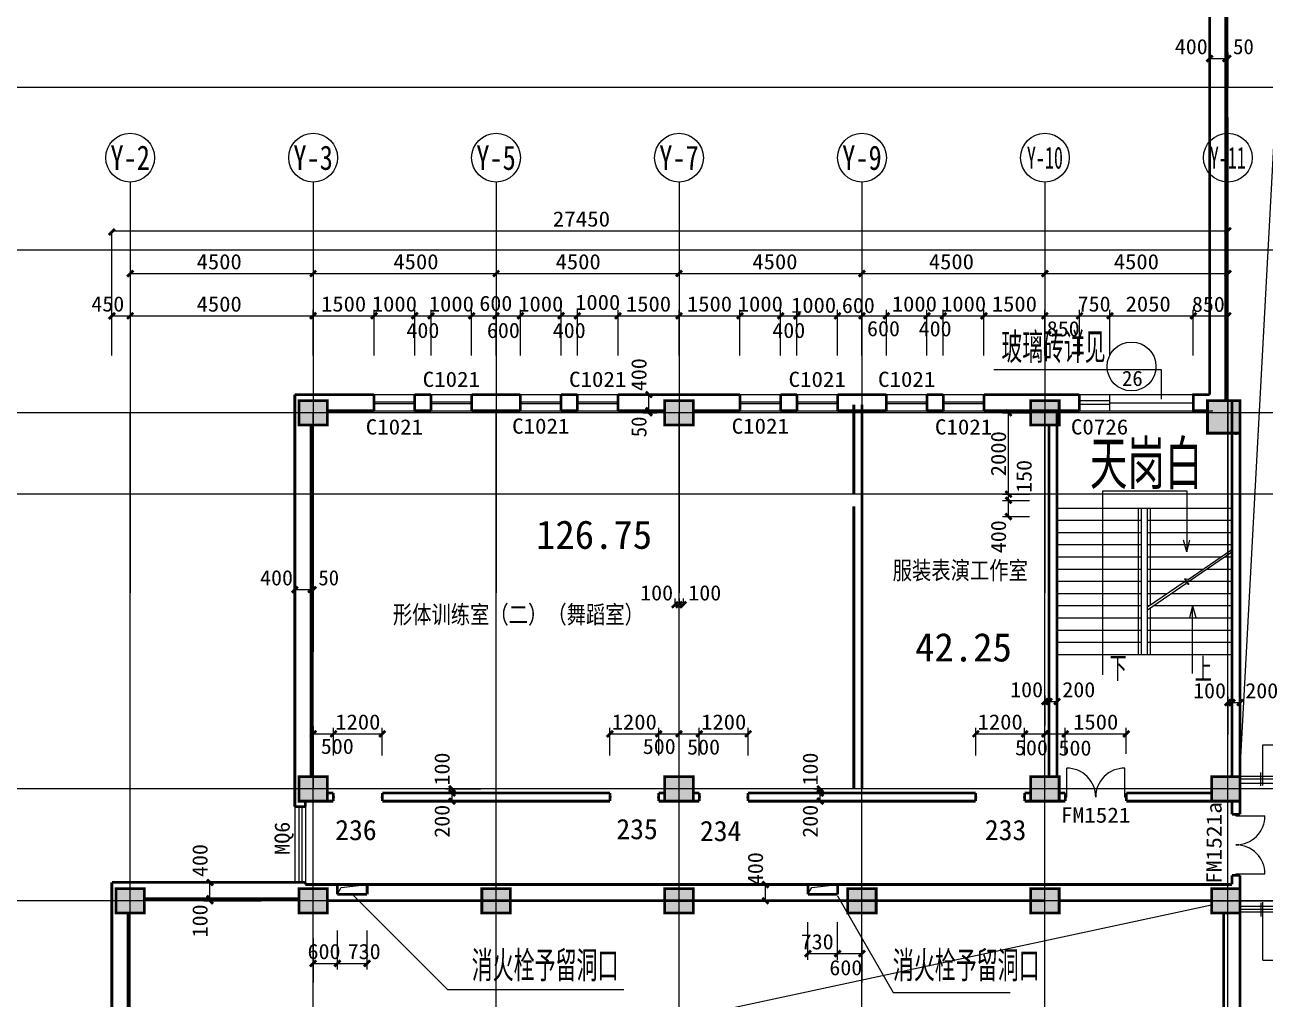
# Model space of a CAD drawing. Extents: x -307567 to 704339, y -10277 to 165507.
# Drawn here: x -70919 to -40410, y 63159 to 87125 of the extents above; entities that cross this region are included whole.
import ezdxf
from ezdxf.enums import TextEntityAlignment as Align

# ---------------------------------------------------------------- set-up
doc = ezdxf.new("R2010")
doc.units = 0
doc.header["$MEASUREMENT"] = 0
doc.layers.add('ziti', color=32, linetype='CONTINUOUS', lineweight=0)
doc.layers.add('我的', color=255, linetype='CONTINUOUS', lineweight=0)
doc.layers.add('中文', color=4, linetype='CONTINUOUS')
doc.styles.add('HZ', font='txt', dxfattribs={"width": 0.7, "height": 5, "bigfont": 'STF:宋体'})
doc.styles.get("Standard").update_dxf_attribs({"font": 'txt', "height": 3})

msp = doc.modelspace()

# ---------------------------------------------------------------- linework, layer by layer
at = {"layer": '我的', "color": 0}
for p, q in [((-41328.22321, 14141.83177), (-41328.22321, 99323.43291)), ((-41028.22471, 68798.43906), (-39807.17368, 91350.86841)), ((-41778.22096, 90280.21946), (-41778.22096, 78030.27308)), ((-41378.24737, 90137.21481), (-41378.24737, 78630.27008)), ((-41778.22096, 86445.67595), (-41778.22096, 85580.23686)), ((-41378.24737, 86445.67595), (-41378.24737, 85580.23686)), ((-41328.22321, 86445.67595), (-41328.22321, 85580.23686)), ((-41778.22096, 86295.6767), (-41378.24737, 86295.6767)), ((-41378.24737, 86295.6767), (-41328.22321, 86295.6767)), ((-5920.96616, 85580.23686), (-79811.30716, 85580.24144)), ((-5920.96616, 85580.23686), (-79811.30716, 85580.24144)), ((-41328.22321, 84849.68631), (-41328.22321, 81549.70281)), ((-68328.08821, 83256.21894), (-68328.08821, 79956.23544)), ((-63828.11071, 83256.21894), (-63828.11071, 79956.23544)), ((-59328.13321, 83256.21894), (-59328.13321, 79956.23544)), ((-54828.15571, 83256.21894), (-54828.15571, 79956.23544)), ((-50328.17821, 83256.21894), (-50328.17821, 79956.23544)), ((-45828.20071, 83256.21894), (-45828.20071, 79956.23544)), ((-41328.22321, 83256.21894), (-41328.22321, 79956.23544)), ((-68777.09719, 82056.22494), (-41328.22321, 82056.22494)), ((-68777.09719, 78993.00936), (-68777.09719, 82056.22494)), ((-5920.96616, 81580.25839), (-79811.30716, 81580.24465)), ((-5920.96616, 81580.25839), (-79811.30716, 81580.24465)), ((-68328.08821, 81549.70281), (-68328.08821, 74136.35792)), ((-63828.11071, 81549.70281), (-63828.11071, 74136.35792)), ((-59328.13321, 81549.70281), (-59328.13321, 74136.35792)), ((-54828.15571, 81549.70281), (-54828.15571, 74136.35792)), ((-50328.17821, 81549.70281), (-50328.17821, 74136.35792)), ((-45828.20071, 81549.70281), (-45828.20071, 74136.35792)), ((-41328.22321, 81549.70281), (-41328.22321, 74136.35792)), ((-68328.08821, 81006.23019), (-63828.11071, 81006.23019)), ((-63828.11071, 81006.23019), (-54828.15571, 81006.23019)), ((-54828.15571, 81006.23019), (-45828.20071, 81006.23019)), ((-45828.20071, 81006.23019), (-41328.22321, 81006.23019)), ((-68777.09719, 79966.93332), (-62328.11821, 79966.93332)), ((-68328.08821, 79956.23544), (-68328.08821, 73153.98368)), ((-63828.11071, 78993.00936), (-63828.11071, 80116.93257)), ((-63828.11071, 79956.23544), (-63828.11071, 73153.98368)), ((-62328.11821, 78993.00936), (-62328.11821, 80116.93257)), ((-62328.11821, 79966.93332), (-61328.14762, 79966.93332)), ((-61328.14762, 78993.00936), (-61328.14762, 80116.93257)), ((-61328.14762, 79966.93332), (-60928.13741, 79966.93332)), ((-60928.13741, 78993.00936), (-60928.13741, 80116.93257)), ((-60928.13741, 79966.93332), (-59928.13021, 79966.93332)), ((-59928.13021, 78993.00936), (-59928.13021, 80116.93257)), ((-59928.13021, 79966.93332), (-59328.13321, 79966.93332)), ((-59328.13321, 78993.00936), (-59328.13321, 80116.93257)), ((-59328.13321, 78993.00936), (-59328.13321, 80116.93257)), ((-59328.13321, 79966.93332), (-58728.13621, 79966.93332)), ((-59328.13321, 79956.23544), (-59328.13321, 73153.98368)), ((-58728.13621, 78993.00936), (-58728.13621, 80116.93257)), ((-58728.13621, 79966.93332), (-57728.16562, 79966.93332)), ((-57728.16562, 78993.00936), (-57728.16562, 80116.93257)), ((-57728.16562, 79966.93332), (-57328.15541, 79966.93332)), ((-57328.15541, 78993.00936), (-57328.15541, 80116.93257)), ((-57328.15541, 79966.93332), (-56328.14821, 79966.93332)), ((-56328.14821, 78993.00936), (-56328.14821, 80116.93257)), ((-56328.14821, 79966.93332), (-54828.15571, 79966.93332)), ((-54828.15571, 78993.00936), (-54828.15571, 80116.93257)), ((-54828.15571, 79966.93332), (-53328.16321, 79966.93332)), ((-54828.15571, 79956.23544), (-54828.15571, 73153.98368)), ((-53328.16321, 78993.00936), (-53328.16321, 80116.93257)), ((-53328.16321, 79966.93332), (-52328.19262, 79966.93332)), ((-52328.19262, 78993.00936), (-52328.19262, 80116.93257)), ((-52328.19262, 79966.93332), (-51928.18241, 79966.93332)), ((-51928.18241, 78993.00936), (-51928.18241, 80116.93257)), ((-51928.18241, 79966.93332), (-50928.17521, 79966.93332)), ((-50928.17521, 78993.00936), (-50928.17521, 80116.93257)), ((-50928.17521, 79966.93332), (-50328.17821, 79966.93332)), ((-50328.17821, 78993.00936), (-50328.17821, 80116.93257)), ((-50328.17821, 79966.93332), (-49728.18121, 79966.93332)), ((-50328.17821, 79956.23544), (-50328.17821, 73153.98368)), ((-49728.18121, 78993.00936), (-49728.18121, 80116.93257)), ((-49728.18121, 79966.93332), (-48728.21062, 79966.93332)), ((-48728.21062, 78993.00936), (-48728.21062, 80116.93257)), ((-48728.21062, 79966.93332), (-48328.20041, 79966.93332)), ((-48328.20041, 78993.00936), (-48328.20041, 80116.93257)), ((-48328.20041, 79966.93332), (-47328.19321, 79966.93332)), ((-47328.19321, 78993.00936), (-47328.19321, 80116.93257)), ((-47328.19321, 79966.93332), (-45828.20071, 79966.93332)), ((-45828.20071, 78993.00936), (-45828.20071, 80116.93257)), ((-45828.20071, 78993.00936), (-45828.20071, 80116.93257)), ((-45828.20071, 79966.93332), (-41328.22321, 79966.93332)), ((-45828.20071, 79956.23544), (-45828.20071, 73153.98368)), ((-44978.22937, 78993.00936), (-44978.22937, 80116.93257)), ((-44228.23312, 78993.00936), (-44228.23312, 80116.93257)), ((-42178.23116, 78993.00936), (-42178.23116, 80116.93257)), ((-41328.22321, 78993.00936), (-41328.22321, 80116.93257)), ((-41328.22321, 79956.23544), (-41328.22321, 73153.98368)), ((-42958.76925, 78642.03455), (-47087.92341, 78642.03455)), ((-42958.76925, 77917.05038), (-42958.76925, 78642.03455)), ((-62328.11821, 78030.27308), (-61328.14762, 78030.27308)), ((-62328.11821, 77849.02704), (-61328.14762, 77849.02704)), ((-62328.11821, 77811.52723), (-61328.14762, 77811.52723)), ((-60928.13741, 78030.27308), (-59928.13021, 78030.27308)), ((-60928.13741, 77849.02704), (-59928.13021, 77849.02704)), ((-60928.13741, 77811.52723), (-59928.13021, 77811.52723)), ((-58728.13621, 78030.27308), (-57728.16562, 78030.27308)), ((-58728.13621, 77849.02704), (-57728.16562, 77849.02704)), ((-58728.13621, 77811.52723), (-57728.16562, 77811.52723)), ((-57328.15541, 78030.27308), (-56328.14821, 78030.27308)), ((-57328.15541, 77849.02704), (-56328.14821, 77849.02704)), ((-57328.15541, 77811.52723), (-56328.14821, 77811.52723)), ((-55717.82411, 78030.27308), (-55372.78189, 78030.27308)), ((-55567.82486, 77630.27661), (-55567.82486, 78030.27308)), ((-53328.16321, 78030.27308), (-52328.19262, 78030.27308)), ((-53328.16321, 77849.02704), (-52328.19262, 77849.02704)), ((-53328.16321, 77811.52723), (-52328.19262, 77811.52723)), ((-51928.18241, 78030.27308), (-50928.17521, 78030.27308)), ((-51928.18241, 77849.02704), (-50928.17521, 77849.02704)), ((-51928.18241, 77811.52723), (-50928.17521, 77811.52723)), ((-49728.18121, 78030.27308), (-48728.21062, 78030.27308)), ((-49728.18121, 77849.02704), (-48728.21062, 77849.02704)), ((-49728.18121, 77811.52723), (-48728.21062, 77811.52723)), ((-48328.20041, 78030.27308), (-47328.19321, 78030.27308)), ((-48328.20041, 77849.02704), (-47328.19321, 77849.02704)), ((-48328.20041, 77811.52723), (-47328.19321, 77811.52723)), ((-45328.21541, 78030.27308), (-41778.22096, 78030.27308)), ((-44978.22937, 77882.23763), (-44228.23312, 77882.23763)), ((-42178.23116, 77822.27547), (-44249.2169, 77822.27547)), ((-44228.23312, 77630.27661), (-44228.23312, 78030.27308)), ((-42178.23116, 78030.27308), (-42178.23116, 77630.27661)), ((-5920.96616, 77580.27533), (-79811.30716, 77580.26618)), ((-5920.96616, 77580.27533), (-79811.30716, 77580.26618)), ((-68328.08821, 14141.83177), (-68328.08821, 77580.27533)), ((-63828.11071, 14141.83177), (-63828.11071, 77580.27533)), ((-62328.11821, 77630.27661), (-61328.14762, 77630.27661)), ((-60928.13741, 77630.27661), (-59928.13021, 77630.27661)), ((-59328.13321, 14141.83177), (-59328.13321, 77580.27533)), ((-58728.13621, 77630.27661), (-57728.16562, 77630.27661)), ((-57328.15541, 77630.27661), (-56328.14821, 77630.27661)), ((-55717.82411, 77630.27661), (-55372.78189, 77630.27661)), ((-55717.82411, 77580.27076), (-55372.78189, 77580.27076)), ((-55567.82486, 77580.27076), (-55567.82486, 77630.27661)), ((-54828.15571, 14141.83177), (-54828.15571, 77580.27533)), ((-53328.16321, 77630.27661), (-52328.19262, 77630.27661)), ((-51928.18241, 77630.27661), (-50928.17521, 77630.27661)), ((-50328.17821, 14141.83177), (-50328.17821, 77580.27533)), ((-49728.18121, 77630.27661), (-48728.21062, 77630.27661)), ((-48328.20041, 77630.27661), (-47328.19321, 77630.27661)), ((-46874.27702, 77580.27533), (-46205.61581, 77580.27533)), ((-46724.27777, 75580.28839), (-46724.27777, 77580.27533)), ((-45828.20071, 14141.83177), (-45828.20071, 77580.27533)), ((-44978.22937, 77630.27661), (-41693.55341, 77630.27661)), ((-44968.23186, 77795.62918), (-44228.23312, 77795.62918)), ((-41128.23641, 77042.78107), (-41128.23641, 77080.28089)), ((-5920.96616, 75580.28839), (-79811.30716, 75580.27465)), ((-5920.96616, 75580.28839), (-79811.30716, 75580.27465)), ((-46874.27702, 75580.28839), (-46205.61581, 75580.28839)), ((-46874.27702, 75428.7419), (-46205.61581, 75428.7419)), ((-46724.27777, 75428.7419), (-46724.27777, 75580.28839)), ((-46724.27777, 75028.74085), (-46724.27777, 75428.7419)), ((-44400.93734, 71138.66631), (-44400.93734, 75658.6434)), ((-44400.93734, 75658.6434), (-42340.93787, 75658.6434)), ((-42340.93787, 75658.6434), (-42340.93787, 74158.6509)), ((-41229.23689, 75231.28653), (-45528.20221, 75231.28653)), ((-43529.21318, 71631.30453), (-43529.21318, 75231.28653)), ((-43454.21355, 71631.30453), (-43454.21355, 75231.28653)), ((-43304.2143, 71631.30453), (-43304.2143, 75231.28653)), ((-43229.21468, 72851.3851), (-43229.21468, 75231.28653)), ((-46874.27702, 75028.74085), (-46205.61581, 75028.74085)), ((-43454.21355, 74931.28803), (-45528.20221, 74931.28803)), ((-41229.23689, 74931.28803), (-43304.2143, 74931.28803)), ((-43454.21355, 74631.28953), (-45528.20221, 74631.28953)), ((-41229.23689, 74631.28953), (-43304.2143, 74631.28953)), ((-42340.93787, 74158.6509), (-42418.5742, 74448.42759)), ((-42340.93787, 74158.6509), (-42263.30154, 74448.42759)), ((-43454.21355, 74331.29103), (-45528.20221, 74331.29103)), ((-41229.23689, 74331.29103), (-43304.2143, 74331.29103)), ((-41228.24812, 74211.58185), (-42305.70855, 73472.7504)), ((-41229.23689, 74151.29468), (-42270.33275, 73437.39291)), ((-41229.23689, 71631.30453), (-41229.23689, 74151.29468)), ((-43454.21355, 74031.29253), (-45528.20221, 74031.29253)), ((-41491.14964, 74031.29253), (-43304.2143, 74031.29253)), ((-41229.23689, 74031.29253), (-41404.24822, 74031.29253)), ((-41229.23689, 74031.29253), (-41404.24822, 74031.29253)), ((-43454.21355, 73731.29403), (-45528.20221, 73731.29403)), ((-41928.65966, 73731.29403), (-43304.2143, 73731.29403)), ((-41229.23689, 73731.29403), (-41841.72162, 73731.29403)), ((-41229.23689, 73731.29403), (-41841.72162, 73731.29403)), ((-64278.10846, 73382.54852), (-64278.10846, 71702.0424)), ((-64278.10846, 73232.54927), (-63878.13487, 73232.54927)), ((-63878.13487, 73382.54852), (-63878.13487, 71702.0424)), ((-63878.13487, 73232.54927), (-63828.11071, 73232.54927)), ((-63828.11071, 73382.54852), (-63828.11071, 71702.0424)), ((-43454.21355, 73431.29553), (-45528.20221, 73431.29553)), ((-41229.23689, 73431.29553), (-43304.2143, 73431.29553)), ((-42405.53716, 73416.19398), (-43304.2143, 72799.95561)), ((-42363.13014, 73373.76866), (-43303.22554, 72729.13077)), ((-42327.35151, 73401.61886), (-42405.53716, 73416.19398)), ((-42312.73977, 73479.81824), (-42390.96203, 73494.39794)), ((-42390.96203, 73494.39794), (-42327.35151, 73401.61886)), ((-42284.90788, 73359.19353), (-42363.13014, 73373.76866)), ((-42270.33275, 73437.39291), (-42348.55502, 73451.97261)), ((-42348.55502, 73451.97261), (-42347.71274, 73431.29553)), ((-42334.38273, 73431.29553), (-42284.90788, 73359.19353)), ((-41229.23689, 73431.29553), (-42279.23164, 73431.29553)), ((-63828.11071, 72962.83626), (-63828.11071, 72254.06143)), ((-54928.16741, 73011.40475), (-54928.16741, 72861.4055)), ((-54828.15571, 73011.40475), (-54828.15571, 72861.4055)), ((-54728.18062, 73011.40475), (-54728.18062, 72861.4055)), ((-43454.21355, 73131.29703), (-45528.20221, 73131.29703)), ((-42821.03801, 73131.29703), (-43304.2143, 73131.29703)), ((-41229.23689, 73131.29703), (-42716.74166, 73131.29703)), ((-41229.23689, 73131.29703), (-42716.74166, 73131.29703)), ((-54928.16741, 72861.4055), (-54828.15571, 72861.4055)), ((-54828.15571, 72861.4055), (-54728.18062, 72861.4055)), ((-43454.21355, 72831.29853), (-45528.20221, 72831.29853)), ((-43258.51141, 72831.29853), (-43304.2143, 72831.29853)), ((-43229.21468, 71631.30453), (-43229.21468, 72779.86904)), ((-41229.23689, 72831.29853), (-43154.21505, 72831.29853)), ((-41229.23689, 72831.29853), (-43154.21505, 72831.29853)), ((-42195.66272, 72837.1533), (-42273.33567, 72547.37661)), ((-42195.66272, 71167.16195), (-42195.66272, 72837.1533)), ((-42195.66272, 72837.1533), (-42118.02639, 72547.37661)), ((-43454.21355, 72531.30003), (-45528.20221, 72531.30003)), ((-41229.23689, 72531.30003), (-43304.2143, 72531.30003)), ((-41229.23689, 72531.30003), (-43229.21468, 72531.30003)), ((-43454.21355, 72231.30153), (-45528.20221, 72231.30153)), ((-43454.21355, 72231.30153), (-45528.20221, 72231.30153)), ((-41229.23689, 72231.30153), (-43304.2143, 72231.30153)), ((-41229.23689, 72231.30153), (-43229.21468, 72231.30153)), ((-43529.21318, 71931.30303), (-45528.20221, 71931.30303)), ((-43454.21355, 71931.30303), (-45528.20221, 71931.30303)), ((-41229.23689, 71931.30303), (-43304.2143, 71931.30303)), ((-41229.23689, 71931.30303), (-43229.21468, 71931.30303)), ((-41229.23689, 71631.30453), (-45528.20221, 71631.30453)), ((-45828.20071, 70630.33145), (-45828.20071, 69893.55534)), ((-45828.20071, 70480.3322), (-45728.22562, 70480.3322)), ((-45728.22562, 70630.33145), (-45728.22562, 69893.55534)), ((-45728.22562, 70480.3322), (-45528.20221, 70480.3322)), ((-45528.20221, 70630.33145), (-45528.20221, 69893.55534)), ((-41328.22321, 70604.8204), (-41328.22321, 69663.94681)), ((-41228.24812, 70604.8204), (-41228.24812, 69663.94681)), ((-41028.22471, 70604.8204), (-41028.22471, 69663.94681)), ((-41328.22321, 70454.82115), (-41228.24812, 70454.82115)), ((-41228.24812, 70454.82115), (-41028.22471, 70454.82115)), ((-63828.11071, 69869.62358), (-63828.11071, 68330.32311)), ((-63828.11071, 69149.84416), (-63828.11071, 69835.20908)), ((-63828.11071, 69149.84416), (-63828.11071, 69835.20908)), ((-63828.11071, 69685.20983), (-63328.12541, 69685.20983)), ((-63328.12541, 69149.84416), (-63328.12541, 69835.20908)), ((-63328.12541, 69685.20983), (-62128.13141, 69685.20983)), ((-62128.13141, 69149.84416), (-62128.13141, 69835.20908)), ((-56528.17162, 69149.84416), (-56528.17162, 69835.20908)), ((-56528.17162, 69685.20983), (-55328.17762, 69685.20983)), ((-55328.17762, 69149.84416), (-55328.17762, 69835.20908)), ((-55328.17762, 69685.20983), (-54828.15571, 69685.20983)), ((-54828.15571, 69149.84416), (-54828.15571, 69835.20908)), ((-54828.15571, 69149.84416), (-54828.15571, 69835.20908)), ((-54828.15571, 69685.20983), (-54328.17041, 69685.20983)), ((-54328.17041, 69149.84416), (-54328.17041, 69835.20908)), ((-54328.17041, 69685.20983), (-53128.17641, 69685.20983)), ((-53128.17641, 69149.84416), (-53128.17641, 69835.20908)), ((-47528.21662, 69149.84416), (-47528.21662, 69835.20908)), ((-47528.21662, 69685.20983), (-46328.22262, 69685.20983)), ((-46328.22262, 69149.84416), (-46328.22262, 69835.20908)), ((-46328.22262, 69685.20983), (-45828.20071, 69685.20983)), ((-45828.20071, 69194.51709), (-45828.20071, 69835.20908)), ((-45828.20071, 69685.20983), (-45328.21541, 69685.20983)), ((-45328.21541, 69194.51709), (-45328.21541, 69835.20908)), ((-45328.21541, 69685.20983), (-43828.22291, 69685.20983)), ((-43828.22291, 69194.51709), (-43828.22291, 69835.20908)), ((-40469.7192, 68413.72266), (-40469.7192, 69416.71447)), ((-40469.7192, 69416.71447), (-38127.55562, 69416.71447)), ((-45290.7156, 68130.32258), (-45290.7156, 68842.81902)), ((-43865.72273, 68130.32258), (-43865.72273, 68842.81902)), ((-40525.49285, 68738.53182), (-40525.49285, 68404.53538)), ((-35707.20639, 68638.65744), (-41028.22471, 68638.65744)), ((-35627.22632, 68568.65657), (-41028.22471, 68568.65657)), ((-41028.22471, 68470.54), (-35528.27662, 68470.54)), ((-5920.96616, 68330.32311), (-79811.30716, 68330.30938)), ((-5920.96616, 68330.32311), (-79811.30716, 68330.30938)), ((-63290.6256, 68130.32258), (-63328.12541, 68130.32258)), ((-62165.63123, 68130.32258), (-62128.13141, 68130.32258)), ((-60560.6832, 68330.31395), (-59706.17087, 68330.31395)), ((-60560.6832, 68230.32514), (-59706.17087, 68230.32514)), ((-60410.68395, 68230.32514), (-60410.68395, 68330.31395)), ((-60410.68395, 68030.32461), (-60410.68395, 68230.32514)), ((-56490.67181, 68130.32258), (-56528.17162, 68130.32258)), ((-55365.67743, 68130.32258), (-55328.17762, 68130.32258)), ((-54290.6706, 68130.32258), (-54328.17041, 68130.32258)), ((-53165.67623, 68130.32258), (-53128.17641, 68130.32258)), ((-51503.45309, 68330.31395), (-51353.45384, 68330.31395)), ((-51503.45309, 68230.32514), (-51353.45384, 68230.32514)), ((-51353.45384, 68230.32514), (-51353.45384, 68330.31395)), ((-51353.45384, 68030.32461), (-51353.45384, 68230.32514)), ((-47490.71681, 68130.32258), (-47528.21662, 68130.32258)), ((-46365.72243, 68130.32258), (-46328.22262, 68130.32258)), ((-45290.7156, 68130.32258), (-45328.21541, 68130.32258)), ((-43865.72273, 68130.32258), (-43828.22291, 68130.32258)), ((-64278.10846, 67894.3237), (-64278.10846, 66030.33308)), ((-64178.13337, 67894.3237), (-64178.13337, 66030.33308)), ((-64105.11128, 67894.3237), (-64105.11128, 66030.33308)), ((-64019.12538, 67894.3237), (-64019.12538, 65980.33639)), ((-60560.6832, 68030.32461), (-59706.17087, 68030.32461)), ((-51503.45309, 68030.32461), (-51353.45384, 68030.32461)), ((-41128.23641, 67667.82795), (-41128.23641, 67705.32776)), ((-41128.23641, 67667.82795), (-40415.73998, 67667.82795)), ((-41128.23641, 66242.83507), (-41128.23641, 66205.33526)), ((-41128.23641, 66242.83507), (-40415.73998, 66242.83507)), ((-66514.51085, 66030.32851), (-65105.59455, 66030.32851)), ((-66364.5116, 65630.33661), (-66364.5116, 66080.32978)), ((-63229.13909, 65739.81024), (-63134.10783, 65904.35257)), ((-63134.10783, 65904.35257), (-62499.13786, 65980.33639)), ((-52852.75055, 65980.33639), (-51212.90279, 65980.33639)), ((-52702.7513, 65580.33076), (-52702.7513, 65980.33639)), ((-51658.17644, 65739.81024), (-51563.1818, 65904.35257)), ((-51563.1818, 65904.35257), (-50928.17521, 65980.33639)), ((-66514.51085, 65630.33661), (-65105.59455, 65630.33661)), ((-66364.5116, 65580.33076), (-66364.5116, 65630.33661)), ((-62864.13848, 65739.81024), (-60519.52129, 63395.19306)), ((-50928.17521, 65697.61838), (-49557.67425, 63323.85553)), ((-5920.96616, 65580.33533), (-79811.30716, 65580.32618)), ((-5920.96616, 65580.33533), (-79811.30716, 65580.32618)), ((-5920.96616, 65580.33533), (-79811.30716, 65580.32618)), ((-5920.96616, 65580.33533), (-79811.30716, 65580.32618)), ((-66514.51085, 65580.33076), (-65105.59455, 65580.33076)), ((-61887.45879, 61156.63919), (-41728.23341, 65480.33736)), ((-52852.75055, 65580.33533), (-51212.90279, 65580.33533)), ((-52852.75055, 65580.33076), (-51212.90279, 65580.33076)), ((-45269.21913, 65580.33533), (-5416.98919, 65580.33533)), ((-41028.22471, 65448.99902), (-35528.27662, 65448.99902)), ((-41028.22471, 65373.14795), (-35608.25669, 65373.14795)), ((-35676.73779, 65298.99977), (-41028.22471, 65298.99977)), ((-40514.21361, 65530.44392), (-40514.21361, 65196.44748)), ((-40469.68258, 64116.50598), (-40469.68258, 65544.50177)), ((-51658.17644, 64130.3258), (-51658.17644, 65051.43325)), ((-50928.17521, 64130.3258), (-50928.17521, 65051.43325)), ((-50328.17821, 64130.3258), (-50328.17821, 65051.43325)), ((-63828.11071, 63890.14756), (-63828.11071, 64849.07983)), ((-63229.13909, 63890.14756), (-63229.13909, 64849.07983)), ((-62499.13786, 63890.14756), (-62499.13786, 64849.07983)), ((-63828.11071, 64650.54415), (-63828.11071, 63569.88854)), ((-50328.17821, 64650.54415), (-50328.17821, 63569.88854)), ((-50328.17821, 64650.54415), (-50328.17821, 63569.88854)), ((-51658.17644, 64280.32505), (-50928.17521, 64280.32505)), ((-50928.17521, 64280.32505), (-50328.17821, 64280.32505)), ((-40469.68258, 64116.50598), (-37802.87462, 64116.50598)), ((-63828.11071, 64040.14681), (-63229.13909, 64040.14681)), ((-63229.13909, 64040.14681), (-62499.13786, 64040.14681)), ((-60519.52129, 63395.19306), (-56182.54347, 63395.19306)), ((-49557.67425, 63323.85553), (-46682.71304, 63323.85553))]:
    msp.add_line(p, q, dxfattribs=at)
at = {"layer": '我的', "color": 0, "const_width": 67.49966}
for points in [[(-41778.22096, 89580.21533), (-41778.22096, 78030.27308)], [(-41378.24737, 89580.21533), (-41378.24737, 78630.27008)], [(-41853.22058, 86220.67708), (-41703.22133, 86370.67633)], [(-41453.247, 86220.67708), (-41303.24775, 86370.67633)], [(-41403.22283, 86220.67708), (-41253.22358, 86370.67633)], [(-68852.09682, 81952.92193), (-68702.09757, 82102.92118)], [(-41403.22283, 81981.22531), (-41253.22358, 82131.22456)], [(-68403.08783, 80931.23056), (-68253.08858, 81081.22981)], [(-63903.11033, 80931.23056), (-63753.11108, 81081.22981)], [(-59403.13283, 80931.23056), (-59253.13358, 81081.22981)], [(-54903.15533, 80931.23056), (-54753.15608, 81081.22981)], [(-50403.17783, 80931.23056), (-50253.17858, 81081.22981)], [(-45903.20033, 80931.23056), (-45753.20108, 81081.22981)], [(-41403.22283, 80931.23056), (-41253.22358, 81081.22981)], [(-68852.09682, 79891.9337), (-68702.09757, 80041.93295)], [(-68403.08783, 79891.9337), (-68253.08858, 80041.93295)], [(-63903.11033, 79891.9337), (-63753.11108, 80041.93295)], [(-62403.11783, 79891.9337), (-62253.11858, 80041.93295)], [(-61403.14725, 79891.9337), (-61253.148, 80041.93295)], [(-61003.13704, 79891.9337), (-60853.13779, 80041.93295)], [(-60003.12983, 79891.9337), (-59853.13058, 80041.93295)], [(-59403.13283, 79891.9337), (-59253.13358, 80041.93295)], [(-58803.13583, 79891.9337), (-58653.13658, 80041.93295)], [(-57803.16525, 79891.9337), (-57653.166, 80041.93295)], [(-57403.15504, 79891.9337), (-57253.15579, 80041.93295)], [(-56403.14783, 79891.9337), (-56253.14858, 80041.93295)], [(-54903.15533, 79891.9337), (-54753.15608, 80041.93295)], [(-53403.16283, 79891.9337), (-53253.16358, 80041.93295)], [(-52403.19225, 79891.9337), (-52253.193, 80041.93295)], [(-52003.18204, 79891.9337), (-51853.18279, 80041.93295)], [(-51003.17483, 79891.9337), (-50853.17558, 80041.93295)], [(-50403.17783, 79891.9337), (-50253.17858, 80041.93295)], [(-49803.18083, 79891.9337), (-49653.18158, 80041.93295)], [(-48803.21025, 79891.9337), (-48653.211, 80041.93295)], [(-48403.20004, 79891.9337), (-48253.20079, 80041.93295)], [(-47403.19283, 79891.9337), (-47253.19358, 80041.93295)], [(-45903.20033, 79891.9337), (-45753.20108, 80041.93295)], [(-45903.20033, 79891.9337), (-45753.20108, 80041.93295)], [(-45053.229, 79891.9337), (-44903.22975, 80041.93295)], [(-44303.23275, 79891.9337), (-44153.2335, 80041.93295)], [(-42253.23079, 79891.9337), (-42103.23154, 80041.93295)], [(-41403.22283, 79891.9337), (-41253.22358, 80041.93295)], [(-41778.22096, 78030.27308), (-41778.22096, 78630.27008)], [(-41378.24737, 77880.27383), (-41378.24737, 78630.27008)], [(-55642.82449, 78105.27271), (-55492.82524, 77955.27346)], [(-64278.10846, 78030.27308), (-62328.11821, 78030.27308)], [(-64278.10846, 75580.28839), (-64278.10846, 78030.27308)], [(-64178.13337, 77880.27383), (-64178.13337, 77280.27683), (-63478.12466, 77280.27683), (-63478.12466, 77880.27383), (-64178.13337, 77880.27383), (-64178.13337, 77280.27683)], [(-64178.13337, 77880.27383), (-64178.13337, 77280.27683), (-63478.12466, 77280.27683), (-63478.12466, 77880.27383), (-64178.13337, 77880.27383), (-64178.13337, 77280.27683)], [(-62328.11821, 77630.27661), (-62328.11821, 78030.27308)], [(-61328.14762, 78030.27308), (-60928.13741, 78030.27308)], [(-61328.14762, 77630.27661), (-61328.14762, 78030.27308)], [(-60928.13741, 77630.27661), (-60928.13741, 78030.27308)], [(-59328.13321, 78030.27308), (-59928.13021, 78030.27308)], [(-59928.13021, 77630.27661), (-59928.13021, 78030.27308)], [(-59328.13321, 78030.27308), (-58728.13621, 78030.27308)], [(-58728.13621, 77630.27661), (-58728.13621, 78030.27308)], [(-57728.16562, 78030.27308), (-57328.15541, 78030.27308)], [(-57728.16562, 77630.27661), (-57728.16562, 78030.27308)], [(-57328.15541, 77630.27661), (-57328.15541, 78030.27308)], [(-54828.15571, 78030.27308), (-56328.14821, 78030.27308)], [(-56328.14821, 77630.27661), (-56328.14821, 78030.27308)], [(-55178.17837, 77880.27383), (-55178.17837, 77280.27683), (-54478.16966, 77280.27683), (-54478.16966, 77880.27383), (-55178.17837, 77880.27383), (-55178.17837, 77280.27683)], [(-54828.15571, 78030.27308), (-53328.16321, 78030.27308)], [(-53328.16321, 77630.27661), (-53328.16321, 78030.27308)], [(-52328.19262, 78030.27308), (-51928.18241, 78030.27308)], [(-52328.19262, 77630.27661), (-52328.19262, 78030.27308)], [(-51928.18241, 77630.27661), (-51928.18241, 78030.27308)], [(-50328.17821, 78030.27308), (-50928.17521, 78030.27308)], [(-50928.17521, 77630.27661), (-50928.17521, 78030.27308)], [(-50528.165, 76080.77932), (-50528.165, 77780.76777)], [(-50328.17821, 78030.27308), (-49728.18121, 78030.27308)], [(-50328.17821, 76080.77932), (-50328.17821, 77780.76777)], [(-49728.18121, 77630.27661), (-49728.18121, 78030.27308)], [(-48728.21062, 78030.27308), (-48328.20041, 78030.27308)], [(-48728.21062, 77630.27661), (-48728.21062, 78030.27308)], [(-48328.20041, 77630.27661), (-48328.20041, 78030.27308)], [(-45828.20071, 78030.27308), (-47328.19321, 78030.27308)], [(-47328.19321, 77630.27661), (-47328.19321, 78030.27308)], [(-46178.22337, 77880.27383), (-46178.22337, 77280.27683), (-45478.21466, 77280.27683), (-45478.21466, 77880.27383), (-46178.22337, 77880.27383), (-46178.22337, 77280.27683)], [(-45828.20071, 78030.27308), (-44978.22937, 78030.27308)], [(-44978.22937, 77630.27661), (-44978.22937, 78030.27308)], [(-42198.22618, 78030.27308), (-41778.22096, 78030.27308)], [(-42178.23116, 78030.27308), (-42178.23116, 77630.27661)], [(-41828.24512, 77880.27383), (-41828.24512, 77080.28089), (-41028.22471, 77080.28089), (-41028.22471, 77880.27383), (-41828.24512, 77880.27383), (-41828.24512, 77080.28089)], [(-41228.24812, 75580.28839), (-41228.24812, 77880.27383)], [(-41028.22471, 75580.28839), (-41028.22471, 77880.27383)], [(-63478.12466, 77630.28119), (-62328.11821, 77630.27661)], [(-61328.14762, 77630.27661), (-60928.13741, 77630.27661)], [(-59328.13321, 77630.27661), (-59928.13021, 77630.27661)], [(-59328.13321, 77630.27661), (-58728.13621, 77630.27661)], [(-57728.16562, 77630.27661), (-57328.15541, 77630.27661)], [(-55178.17837, 77630.27661), (-56328.14821, 77630.27661)], [(-55642.82449, 77705.27623), (-55492.82524, 77555.27698)], [(-55642.82449, 77655.27038), (-55492.82524, 77505.27113)], [(-54478.16966, 77630.27661), (-53328.16321, 77630.27661)], [(-52328.19262, 77630.27661), (-51928.18241, 77630.27661)], [(-50328.17821, 77630.27661), (-50928.17521, 77630.27661)], [(-50328.17821, 77630.27661), (-49728.18121, 77630.27661)], [(-48728.21062, 77630.27661), (-48328.20041, 77630.27661)], [(-44978.22937, 77630.27661), (-47328.19321, 77630.27661)], [(-46799.2774, 77655.27496), (-46649.27815, 77505.27571)], [(-45528.20221, 68630.32161), (-45528.20221, 77630.27661)], [(-42198.22618, 77630.27661), (-41828.24512, 77630.27661)], [(-63878.13487, 75580.28839), (-63878.13487, 77280.27683)], [(-50528.165, 75580.28013), (-50528.165, 77280.26858)], [(-50328.17821, 68330.31486), (-50328.17821, 77330.26986)], [(-50328.17821, 75580.28013), (-50328.17821, 77280.26858)], [(-45728.22562, 75580.28839), (-45728.22562, 77280.27683)], [(-41028.22471, 77080.28089), (-41228.24812, 77080.28089)], [(-46799.2774, 75655.28801), (-46649.27815, 75505.28876)], [(-64278.10846, 67894.3237), (-64278.10846, 75580.28839)], [(-63878.13487, 68630.32161), (-63878.13487, 75580.28839)], [(-46799.2774, 75503.74153), (-46649.27815, 75353.74228)], [(-45728.22562, 68630.32161), (-45728.22562, 75580.28839)], [(-41228.24812, 71630.30661), (-41228.24812, 75580.28839)], [(-41028.22471, 71630.30661), (-41028.22471, 75580.28839)], [(-50528.165, 68330.31486), (-50528.165, 75280.28163)], [(-50528.165, 68330.31486), (-50528.165, 75280.28163)], [(-50528.165, 68330.31486), (-50528.165, 75280.28163)], [(-50328.17821, 68330.31486), (-50328.17821, 75280.28163)], [(-50328.17821, 68330.31486), (-50328.17821, 75280.28163)], [(-50328.17821, 68330.31486), (-50328.17821, 75280.28163)], [(-46799.2774, 75103.74048), (-46649.27815, 74953.74123)], [(-64353.10808, 73157.54964), (-64203.10883, 73307.54889)], [(-63953.1345, 73157.54964), (-63803.13525, 73307.54889)], [(-63903.11033, 73157.54964), (-63753.11108, 73307.54889)], [(-55003.16704, 72786.40587), (-54853.16779, 72936.40512)], [(-54903.15533, 72786.40587), (-54753.15608, 72936.40512)], [(-54803.18025, 72786.40587), (-54653.181, 72936.40512)], [(-41228.24812, 68630.32161), (-41228.24812, 71630.30661)], [(-41028.22471, 68630.32161), (-41028.22471, 71630.30661)], [(-45903.20033, 70405.33257), (-45753.20108, 70555.33182)], [(-45803.22525, 70405.33257), (-45653.226, 70555.33182)], [(-45603.20183, 70405.33257), (-45453.20258, 70555.33182)], [(-41403.22283, 70379.82153), (-41253.22358, 70529.82078)], [(-41303.24775, 70379.82153), (-41153.2485, 70529.82078)], [(-41103.22433, 70379.82153), (-40953.22508, 70529.82078)], [(-63903.11033, 69610.2102), (-63753.11108, 69760.20945)], [(-63903.11033, 69610.2102), (-63753.11108, 69760.20945)], [(-63403.12504, 69610.2102), (-63253.12579, 69760.20945)], [(-62203.13104, 69610.2102), (-62053.13179, 69760.20945)], [(-56603.17125, 69610.2102), (-56453.172, 69760.20945)], [(-55403.17725, 69610.2102), (-55253.178, 69760.20945)], [(-54903.15533, 69610.2102), (-54753.15608, 69760.20945)], [(-54903.15533, 69610.2102), (-54753.15608, 69760.20945)], [(-54403.17004, 69610.2102), (-54253.17079, 69760.20945)], [(-53203.17604, 69610.2102), (-53053.17679, 69760.20945)], [(-47603.21625, 69610.2102), (-47453.217, 69760.20945)], [(-46403.22225, 69610.2102), (-46253.223, 69760.20945)], [(-45903.20033, 69610.2102), (-45753.20108, 69760.20945)], [(-45893.20282, 69610.2102), (-45743.20357, 69760.20945)], [(-45403.21504, 69610.2102), (-45253.21579, 69760.20945)], [(-43903.22254, 69610.2102), (-43753.22329, 69760.20945)], [(-64178.13337, 68630.32161), (-64178.13337, 68030.32461), (-63478.12466, 68030.32461), (-63478.12466, 68630.32161), (-64178.13337, 68630.32161), (-64178.13337, 68330.32311)], [(-64178.13337, 68630.32161), (-64178.13337, 68030.32461), (-63478.12466, 68030.32461), (-63478.12466, 68630.32161), (-64178.13337, 68630.32161), (-64178.13337, 68330.32311)], [(-55178.17837, 68630.32161), (-55178.17837, 68030.32461), (-54478.16966, 68030.32461), (-54478.16966, 68630.32161), (-55178.17837, 68630.32161), (-55178.17837, 68030.32461)], [(-46178.22337, 68630.32161), (-46178.22337, 68030.32461), (-45478.21466, 68030.32461), (-45478.21466, 68630.32161), (-46178.22337, 68630.32161), (-46178.22337, 68030.32461)], [(-41728.23341, 68630.32161), (-41728.23341, 68030.32461), (-41028.22471, 68030.32461), (-41028.22471, 68630.32161), (-41728.23341, 68630.32161), (-41728.23341, 68030.32461)], [(-60485.68357, 68405.31358), (-60335.68432, 68255.31433)], [(-51428.45347, 68405.31358), (-51278.45422, 68255.31433)], [(-64019.12538, 67894.3237), (-64019.12538, 68030.32461)], [(-64019.12538, 68030.32461), (-63328.12541, 68030.32461)], [(-63478.12466, 68230.32514), (-63328.12541, 68230.32514)], [(-63328.12541, 68030.32461), (-63328.12541, 68230.32514)], [(-59328.13321, 68230.32514), (-62128.13141, 68230.32514)], [(-62128.13141, 68030.32461), (-62128.13141, 68230.32514)], [(-59328.13321, 68030.32461), (-62128.13141, 68030.32461)], [(-60485.68357, 68305.32476), (-60335.68432, 68155.32551)], [(-60485.68357, 68105.32423), (-60335.68432, 67955.32498)], [(-59328.13321, 68230.32514), (-56528.17162, 68230.32514)], [(-59328.13321, 68030.32461), (-56528.17162, 68030.32461)], [(-56528.17162, 68030.32461), (-56528.17162, 68230.32514)], [(-55178.17837, 68230.32514), (-55328.17762, 68230.32514)], [(-55328.17762, 68030.32461), (-55328.17762, 68230.32514)], [(-55178.17837, 68030.32461), (-55328.17762, 68030.32461)], [(-54478.16966, 68230.32514), (-54328.17041, 68230.32514)], [(-54478.16966, 68030.32461), (-54328.17041, 68030.32461)], [(-54328.17041, 68030.32461), (-54328.17041, 68230.32514)], [(-50328.17821, 68230.32514), (-53128.17641, 68230.32514)], [(-53128.17641, 68030.32461), (-53128.17641, 68230.32514)], [(-50328.17821, 68030.32461), (-53128.17641, 68030.32461)], [(-51428.45347, 68305.32476), (-51278.45422, 68155.32551)], [(-51428.45347, 68105.32423), (-51278.45422, 67955.32498)], [(-50328.17821, 68230.32514), (-47528.21662, 68230.32514)], [(-50328.17821, 68030.32461), (-47528.21662, 68030.32461)], [(-47528.21662, 68030.32461), (-47528.21662, 68230.32514)], [(-46178.22337, 68230.32514), (-46328.22262, 68230.32514)], [(-46328.22262, 68030.32461), (-46328.22262, 68230.32514)], [(-46178.22337, 68030.32461), (-46328.22262, 68030.32461)], [(-45478.21466, 68230.32514), (-45328.21541, 68230.32514)], [(-45478.21466, 68030.32461), (-45328.21541, 68030.32461)], [(-45328.21541, 68030.32461), (-45328.21541, 68230.32514)], [(-41728.23341, 68230.32514), (-43828.22291, 68230.32514)], [(-43828.22291, 68030.32461), (-43828.22291, 68230.32514)], [(-41728.23341, 68030.32461), (-43828.22291, 68030.32461)], [(-41228.24812, 68030.32461), (-41228.24812, 67705.32776)], [(-41028.22471, 68030.32461), (-41028.22471, 67705.32776)], [(-64278.10846, 67894.3237), (-64019.12538, 67894.3237)], [(-41028.22471, 67705.32776), (-41228.24812, 67705.32776)], [(-41228.24812, 65980.33639), (-41228.24812, 66205.33526)], [(-41028.22471, 66205.33526), (-41228.24812, 66205.33526)], [(-41028.22471, 65880.33383), (-41028.22471, 66205.33526)], [(-68778.08596, 66030.32851), (-64019.12538, 66030.33308)], [(-68778.08596, 60580.36339), (-68778.08596, 66030.32851)], [(-68678.11087, 65880.33383), (-68678.11087, 65280.33683), (-67978.10217, 65280.33683), (-67978.10217, 65880.33383), (-68678.11087, 65880.33383), (-68678.11087, 65280.33683)], [(-66439.51123, 66105.32813), (-66289.51198, 65955.32888)], [(-64178.13337, 65880.33383), (-64178.13337, 65280.33683), (-63478.12466, 65280.33683), (-63478.12466, 65880.33383), (-64178.13337, 65880.33383), (-64178.13337, 65280.33683)], [(-64019.12538, 66032.3335), (-64019.12538, 65980.33639)], [(-64019.12538, 65980.33639), (-45828.20071, 65980.33639)], [(-63229.13909, 65980.33639), (-63229.13909, 65739.81024)], [(-62499.13786, 65739.81024), (-62499.13786, 65980.33639)], [(-59678.15587, 65980.33639), (-60828.12571, 65980.33639)], [(-59678.15587, 65880.33383), (-59678.15587, 65280.33683), (-58978.14716, 65280.33683), (-58978.14716, 65880.33383), (-59678.15587, 65880.33383), (-59678.15587, 65280.33683)], [(-58978.14716, 65980.33639), (-55178.17837, 65980.33639)], [(-55178.17837, 65880.33383), (-55178.17837, 65280.33683), (-54478.16966, 65280.33683), (-54478.16966, 65880.33383), (-55178.17837, 65880.33383), (-55178.17837, 65280.33683)], [(-54478.16966, 65980.33639), (-50678.20087, 65980.33639)], [(-52777.75092, 66055.33601), (-52627.75167, 65905.33676)], [(-51658.17644, 65980.33639), (-51658.17644, 65739.81024)], [(-50928.17521, 65739.81024), (-50928.17521, 65980.33639)], [(-50678.20087, 65880.33383), (-50678.20087, 65280.33683), (-49978.19216, 65280.33683), (-49978.19216, 65880.33383), (-50678.20087, 65880.33383), (-50678.20087, 65280.33683)], [(-49978.19216, 65980.33639), (-45828.20071, 65980.33639)], [(-46178.22337, 65980.33639), (-47328.19321, 65980.33639)], [(-46178.22337, 65880.33383), (-46178.22337, 65280.33683), (-45478.21466, 65280.33683), (-45478.21466, 65880.33383), (-46178.22337, 65880.33383), (-46178.22337, 65280.33683)], [(-45828.20071, 65980.33639), (-41228.24812, 65980.33639)], [(-41728.23341, 65880.33383), (-41728.23341, 65280.33683), (-41028.22471, 65280.33683), (-41028.22471, 65880.33383), (-41728.23341, 65880.33383), (-41728.23341, 65280.33683)], [(-67978.10217, 65630.33661), (-67128.09421, 65630.33661)], [(-67128.09421, 65630.33661), (-64178.13337, 65630.33661)], [(-66439.51123, 65705.33623), (-66289.51198, 65555.33698)], [(-66439.51123, 65655.33038), (-66289.51198, 65505.33113)], [(-63478.12466, 65580.33533), (-45828.20071, 65580.33533)], [(-63229.13909, 65739.81024), (-62499.13786, 65739.81024)], [(-59678.15587, 65580.33533), (-60828.12571, 65580.33533)], [(-58978.14716, 65580.33533), (-55178.17837, 65580.33533)], [(-54478.16966, 65580.33533), (-50678.20087, 65580.33533)], [(-52777.75092, 65655.33496), (-52627.75167, 65505.33571)], [(-51658.17644, 65739.81024), (-50928.17521, 65739.81024)], [(-49978.19216, 65580.33533), (-45828.20071, 65580.33533)], [(-46178.22337, 65580.33533), (-47328.19321, 65580.33533)], [(-45478.21466, 65580.33533), (-41728.23341, 65580.33533)], [(-68378.11237, 60980.35986), (-68378.11237, 65280.33683)], [(-41428.23491, 60980.35986), (-41428.23491, 65280.33683)], [(-41028.22471, 60980.35986), (-41028.22471, 65280.33683)], [(-51733.17607, 64205.32542), (-51583.17682, 64355.32467)], [(-51003.17483, 64205.32542), (-50853.17558, 64355.32467)], [(-50403.17783, 64205.32542), (-50253.17858, 64355.32467)], [(-63903.11033, 63965.14718), (-63753.11108, 64115.14643)], [(-63304.13872, 63965.14718), (-63154.13947, 64115.14643)], [(-62574.13749, 63965.14718), (-62424.13824, 64115.14643)]]:
    msp.add_lwpolyline(points, dxfattribs=at)
at = {"layer": '我的', "color": 0}
for centre in [(-68328.08821, 83856.21594), (-63828.11071, 83856.21594), (-59328.13321, 83856.21594), (-54828.15571, 83856.21594), (-50328.17821, 83856.21594), (-45828.20071, 83856.21594), (-41328.22321, 83856.21594), (-43697.41302, 78721.57975)]:
    msp.add_circle(centre, 599.997, dxfattribs=at)
for centre, start, end in [((-45290.7156, 68130.32258), 0, 90.000002504), ((-43865.72273, 68130.32258), 90.000002504, 180.000005009), ((-41128.23641, 67667.82795), 269.999997496, 0), ((-41128.23641, 66242.83507), 0, 90.000002504)]:
    msp.add_arc(centre, 712.49644, start, end, dxfattribs=at)
for points in [[(-64178.13337, 77880.27383), (-63478.12466, 77880.27383), (-64178.13337, 77280.27683), (-63478.12466, 77280.27683)], [(-64178.13337, 77880.27383), (-63478.12466, 77880.27383), (-64178.13337, 77280.27683), (-63478.12466, 77280.27683)], [(-55178.17837, 77880.27383), (-54478.16966, 77880.27383), (-55178.17837, 77280.27683), (-54478.16966, 77280.27683)], [(-46178.22337, 77880.27383), (-45478.21466, 77880.27383), (-46178.22337, 77280.27683), (-45478.21466, 77280.27683)], [(-41828.24512, 77880.27383), (-41028.22471, 77880.27383), (-41828.24512, 77080.28089), (-41028.22471, 77080.28089)], [(-64178.13337, 68630.32161), (-63478.12466, 68630.32161), (-64178.13337, 68030.32461), (-63478.12466, 68030.32461)], [(-64178.13337, 68630.32161), (-63478.12466, 68630.32161), (-64178.13337, 68030.32461), (-63478.12466, 68030.32461)], [(-55178.17837, 68630.32161), (-54478.16966, 68630.32161), (-55178.17837, 68030.32461), (-54478.16966, 68030.32461)], [(-46178.22337, 68630.32161), (-45478.21466, 68630.32161), (-46178.22337, 68030.32461), (-45478.21466, 68030.32461)], [(-41728.23341, 68630.32161), (-41028.22471, 68630.32161), (-41728.23341, 68030.32461), (-41028.22471, 68030.32461)], [(-68678.11087, 65880.33383), (-67978.10217, 65880.33383), (-68678.11087, 65280.33683), (-67978.10217, 65280.33683)], [(-64178.13337, 65880.33383), (-63478.12466, 65880.33383), (-64178.13337, 65280.33683), (-63478.12466, 65280.33683)], [(-59678.15587, 65880.33383), (-58978.14716, 65880.33383), (-59678.15587, 65280.33683), (-58978.14716, 65280.33683)], [(-55178.17837, 65880.33383), (-54478.16966, 65880.33383), (-55178.17837, 65280.33683), (-54478.16966, 65280.33683)], [(-50678.20087, 65880.33383), (-49978.19216, 65880.33383), (-50678.20087, 65280.33683), (-49978.19216, 65280.33683)], [(-46178.22337, 65880.33383), (-45478.21466, 65880.33383), (-46178.22337, 65280.33683), (-45478.21466, 65280.33683)], [(-41728.23341, 65880.33383), (-41028.22471, 65880.33383), (-41728.23341, 65280.33683), (-41028.22471, 65280.33683)]]:
    msp.add_solid(points, dxfattribs=at)

# ---------------------------------------------------------------- texts
at = {"layer": 'ziti', "color": 0, "style": 'HZ'}
for s, width, p, p2 in [('玻璃砖详见', 0.479883, (-46895.40729, 78805.69798), (-44336.04508, 78805.69798)), ('消火栓予留洞口', 0.483398, (-59926.62875, 63597.57395), (-56317.2718, 63597.57395)), ('消火栓予留洞口', 0.483398, (-49567.70838, 63597.57395), (-45958.35142, 63597.57395))]:
    msp.add_text(s, height=749.99625, dxfattribs=dict(at, width=width)).set_placement(p, p2, align=Align.FIT)
at = {"layer": '中文', "color": 0, "style": 'HZ'}
for s, height, width, p, p2 in [('天岗白', 1200, 0.541184, (-44722.62743, 75703.4716), (-41951.76379, 75703.4716)), ('消火栓予留洞口', 750, 0.483398, (-49567.82712, 63597.18632), (-45958.45212, 63597.18632))]:
    msp.add_text(s, height=height, dxfattribs=dict(at, width=width)).set_placement(p, p2, align=Align.FIT)
at = {"layer": '中文', "attachment_point": 1}
for s, insert, char_height, width in [('126.75', (-58345.77553, 74935.77062), 700, 3138.7000958), ('{\\Ftxt,stf:宋体|c134;\\C0;服装表演工作室}', (-49572.48912, 73938.58451), 500, 5665.5115268), ('{\\Ftxt,stf:宋体|c134;\\C0;形体训练室（二）（舞蹈室）}', (-61866.54321, 72853.20257), 500, 6676.7044775), ('42.25', (-49020.34697, 72166.17522), 700, 3138.7000958), ('{\\fFangSong_GB2312|b1|i0|c134|p49;\\C1;236}', (-63284.88609, 67570.76701), 500, 6011.5625187), ('{\\fFangSong_GB2312|b1|i0|c134|p49;\\C1;235}', (-56369.64048, 67594.10992), 500, 6011.5625187), ('{\\fFangSong_GB2312|b1|i0|c134|p49;\\C1;234}', (-54313.75606, 67547.42274), 500, 6011.5625187), ('{\\fFangSong_GB2312|b1|i0|c134|p49;\\C1;233}', (-47305.06293, 67570.76701), 500, 6011.5625187)]:
    msp.add_mtext(s, dxfattribs=dict(at, insert=insert, char_height=char_height, width=width))
at = {"layer": '我的', "color": 0}
for s, height, width, p, p2 in [('400', 374.998125, 0.925698, (-42633.20936, 86400.67343), (-41823.22806, 86400.67343)), ('50', 374.998125, 0.906706, (-41199.24436, 86400.67343), (-40689.22494, 86400.67343)), ('Y-2', 599.997, 0.607498, (-68814.08431, 83556.21744), (-67842.0921, 83556.21744)), ('Y-3', 599.997, 0.607498, (-64314.10681, 83556.21744), (-63342.1146, 83556.21744)), ('Y-5', 599.997, 0.607498, (-59814.12931, 83556.21744), (-58842.1371, 83556.21744)), ('Y-7', 599.997, 0.607498, (-55314.15181, 83556.21744), (-54342.1596, 83556.21744)), ('Y-9', 599.997, 0.607498, (-50814.17431, 83556.21744), (-49842.1821, 83556.21744)), ('Y-10', 539.997321, 0.519291, (-46272.19263, 83586.21912), (-45384.20879, 83586.21912)), ('Y-11', 539.997321, 0.548141, (-41772.21513, 83586.21912), (-40884.23129, 83586.21912)), ('27450', 374.998125, 0.835547, (-57933.13286, 82161.22624), (-56523.15456, 82161.22624)), ('4500', 374.998125, 0.888018, (-66693.11103, 81111.23149), (-65583.09461, 81111.23149)), ('4500', 374.998125, 0.888018, (-61853.145, 81111.23149), (-60743.12857, 81111.23149)), ('4500', 374.998125, 0.887988, (-57863.1503, 81111.23149), (-56753.1705, 81111.23149)), ('4500', 374.998125, 0.888018, (-53023.18426, 81111.23149), (-51913.16784, 81111.23149)), ('4500', 374.998125, 0.888018, (-48683.20352, 81111.23149), (-47573.1871, 81111.23149)), ('4500', 374.998125, 0.887988, (-44133.20186, 81111.23149), (-43023.22206, 81111.23149)), ('450', 374.998125, 0.863984, (-69283.08832, 80071.93005), (-68473.10701, 80071.93005)), ('4500', 374.998125, 0.888018, (-66693.11103, 80070.23633), (-65583.09461, 80070.23633)), ('1500', 374.998125, 0.986654, (-63633.10436, 80071.93005), (-62523.12456, 80071.93005)), ('1000', 374.998125, 1.044692, (-62383.12282, 80071.93005), (-61273.14301, 80071.93005)), ('1000', 374.998125, 1.044727, (-60983.14202, 80071.93005), (-59873.1256, 80071.93005)), ('600', 374.998125, 0.925698, (-59738.50713, 80086.93089), (-58928.52583, 80086.93089)), ('1000', 374.998125, 1.044692, (-58783.14082, 80071.93005), (-57673.16101, 80071.93005)), ('1000', 374.998125, 1.044727, (-57383.16002, 80111.93382), (-56273.1436, 80111.93382)), ('1500', 374.998125, 0.986654, (-56133.14186, 80071.93005), (-55023.16206, 80071.93005)), ('1500', 374.998125, 0.986654, (-54633.14936, 80071.93005), (-53523.16956, 80071.93005)), ('1000', 374.998125, 1.044692, (-53383.16782, 80071.93005), (-52273.18801, 80071.93005)), ('1000', 374.998125, 1.044692, (-52073.1646, 80041.93295), (-50963.1848, 80041.93295)), ('600', 374.998125, 0.925698, (-50821.93795, 80036.93419), (-50011.95664, 80036.93419)), ('1000', 374.998125, 1.044727, (-49593.19653, 80071.93005), (-48483.18011, 80071.93005)), ('1000', 374.998125, 1.044727, (-48383.20502, 80071.93005), (-47273.1886, 80071.93005)), ('1500', 374.998125, 0.986654, (-47133.18686, 80071.93005), (-46023.20706, 80071.93005)), ('750', 374.998125, 0.863984, (-45023.19985, 80071.93005), (-44213.21855, 80071.93005)), ('2050', 374.998125, 0.888018, (-43843.23749, 80071.93005), (-42733.22107, 80071.93005)), ('850', 374.998125, 0.863984, (-42212.58158, 80064.77066), (-41402.60028, 80064.77066)), ('400', 374.998125, 0.925698, (-61533.11486, 79421.93635), (-60723.13356, 79421.93635)), ('600', 374.998125, 0.925698, (-59553.13208, 79421.93635), (-58743.15078, 79421.93635)), ('400', 374.998125, 0.925698, (-57933.13286, 79421.93635), (-57123.15156, 79421.93635)), ('400', 374.998125, 0.925698, (-52533.15986, 79421.93635), (-51723.17856, 79421.93635)), ('600', 374.998125, 0.925698, (-50203.19104, 79465.71665), (-49393.20974, 79465.71665)), ('400', 374.998125, 0.925698, (-48933.17786, 79461.93554), (-48123.19656, 79461.93554)), ('850', 374.998125, 0.863984, (-45783.19361, 79461.93554), (-44973.21231, 79461.93554)), ('C1021', 374.998125, 0.980885, (-61133.14127, 78217.77215), (-59723.12635, 78217.77215)), ('C1021', 374.998125, 0.980885, (-57533.15927, 78217.77215), (-56123.14435, 78217.77215)), ('C1021', 374.998125, 0.980885, (-52133.18627, 78217.77215), (-50723.17135, 78217.77215)), ('C1021', 374.998125, 0.980859, (-49933.18507, 78217.77215), (-48523.20676, 78217.77215)), ('26', 374.998125, 0.816035, (-43932.00658, 78240.75177), (-43421.98715, 78240.75177)), ('C1021', 374.998125, 0.980859, (-62533.12207, 77047.77983), (-61123.14376, 77047.77983)), ('C1021', 374.998125, 0.980859, (-58933.14007, 77067.77942), (-57523.16176, 77067.77942)), ('C1021', 374.998125, 0.980859, (-53533.16707, 77067.77942), (-52123.18876, 77067.77942)), ('C1021', 374.998125, 0.980885, (-48533.20427, 77047.77983), (-47123.18935, 77047.77983)), ('C0726', 374.998125, 0.835547, (-45187.99395, 77047.77983), (-43778.01565, 77047.77983)), ('400', 374.998125, 0.925698, (-65133.09686, 73337.546), (-64323.11556, 73337.546)), ('50', 374.998125, 0.906706, (-63699.13186, 73337.546), (-63189.11244, 73337.546)), ('100', 374.998125, 1.07998, (-55783.15582, 72966.4068), (-54973.17451, 72966.4068)), ('100', 374.998125, 1.07998, (-54599.16515, 72966.4068), (-53789.18385, 72966.4068)), ('100', 374.998125, 1.07998, (-46683.18911, 70585.32892), (-45873.20781, 70585.32892)), ('200', 374.998125, 0.925739, (-45399.22336, 70585.32892), (-44589.20544, 70585.32892)), ('100', 374.998125, 1.07998, (-42183.21161, 70559.81788), (-41373.23031, 70559.81788)), ('200', 374.998125, 0.925739, (-40899.24586, 70559.81788), (-40089.22794, 70559.81788)), ('1200', 374.998125, 0.986654, (-63283.11832, 69790.21113), (-62173.13851, 69790.21113)), ('1200', 374.998125, 0.986686, (-56483.16452, 69790.21113), (-55373.1481, 69790.21113)), ('1200', 374.998125, 0.986654, (-54283.16332, 69790.21113), (-53173.18351, 69790.21113)), ('1200', 374.998125, 0.986686, (-47483.20952, 69790.21113), (-46373.1931, 69790.21113)), ('1500', 374.998125, 0.986654, (-45133.20907, 69790.21113), (-44023.22926, 69790.21113)), ('500', 374.998125, 0.925698, (-63638.12142, 69192.654), (-62828.14012, 69192.654)), ('500', 374.998125, 0.925698, (-55719.06922, 69189.71517), (-54909.08792, 69189.71517)), ('500', 374.998125, 0.925698, (-54628.16891, 69175.33231), (-53818.18761, 69175.33231)), ('500', 374.998125, 0.925698, (-46564.20777, 69158.0152), (-45754.22647, 69158.0152)), ('500', 374.998125, 0.925739, (-45493.74193, 69150.48045), (-44683.72401, 69150.48045)), ('FM1521', 374.998125, 0.911992, (-45433.20757, 67499.32598), (-43723.23076, 67499.32598)), ('730', 374.998125, 0.863984, (-51834.17654, 64385.32635), (-51024.19524, 64385.32635)), ('600', 374.998125, 0.925698, (-63964.12077, 64145.14811), (-63154.13947, 64145.14811)), ('730', 374.998125, 0.863984, (-62977.11399, 64145.14811), (-62167.13268, 64145.14811)), ('600', 374.998125, 0.925698, (-51130.13953, 63747.82954), (-50320.15823, 63747.82954))]:
    msp.add_text(s, height=height, dxfattribs=dict(at, width=width)).set_placement(p, p2, align=Align.FIT)
for s, width, p, p2 in [('400', 0.925718, (-55627.80991, 78114.2723), (-55627.80991, 78924.27191)), ('50', 0.906665, (-55627.80991, 76980.27376), (-55627.80991, 77490.27029)), ('2000', 0.934736, (-46784.29944, 76020.28405), (-46784.29944, 77130.27758)), ('150', 0.996922, (-46154.2733, 75612.73909), (-46154.2733, 76422.73412)), ('400', 0.925718, (-46784.29944, 74128.74535), (-46784.29944, 74938.74496)), ('100', 1.079999, (-60470.669, 68414.31317), (-60470.669, 69224.3082)), ('100', 1.079999, (-51413.43889, 68414.31317), (-51413.43889, 69224.3082)), ('200', 0.925713, (-60470.669, 67130.32911), (-60470.669, 67940.32414)), ('200', 0.925713, (-51413.43889, 67130.32911), (-51413.43889, 67940.32414)), ('FM1521a', 0.893333, (-41481.29861, 65997.25982), (-41481.29861, 68007.24886)), ('MQ6', 0.810004, (-64401.74065, 66713.2856), (-64401.74065, 67523.28521)), ('400', 0.925713, (-66424.49665, 66164.329), (-66424.49665, 66974.32403)), ('400', 0.925718, (-52762.77297, 65964.33305), (-52762.77297, 66774.33266)), ('100', 1.079999, (-66424.49665, 64680.33526), (-66424.49665, 65490.33029))]:
    msp.add_text(s, height=374.998125, rotation=90, dxfattribs=dict(at, width=width)).set_placement(p, p2, align=Align.FIT)
at = {"layer": '我的', "color": 0, "style": 'HZ', "width": 0.492196}
for s, p, p2 in [('下', (-44236.54607, 70988.32374), (-43816.54084, 70988.32374)), ('上', (-42138.27775, 70960.51473), (-41718.27253, 70960.51473))]:
    msp.add_text(s, height=599.997, dxfattribs=at).set_placement(p, p2, align=Align.FIT)

doc.saveas('drawing.dxf')
